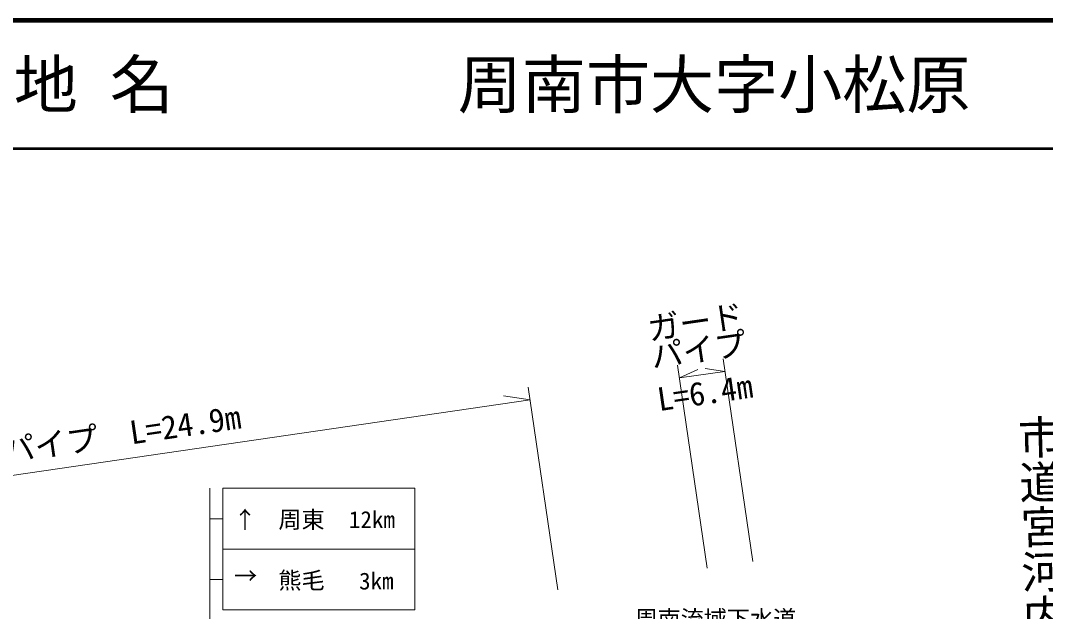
# Model space of a CAD drawing. Units: millimetres, scale not verified. Extents: x 40000 to 680000, y 20000 to 380000.
# Drawn here: x 370904 to 450886, y 333835 to 380000 of the extents above; entities that cross this region are included whole.
import ezdxf
from ezdxf.enums import TextEntityAlignment as Align

# ---------------------------------------------------------------- set-up
doc = ezdxf.new("R2010")
doc.units = ezdxf.units.MM
doc.header["$LTSCALE"] = 1000
for name, color, linetype, lineweight in [('M-BMK-HTXT', 7, 'Continuous', 13), ('M-STR-HTXT', 7, 'Continuous', 13), ('M-STR-STRC', 7, 'Continuous', 13), ('M-TTL', 2, 'Continuous', 140), ('M-TTL-LINE', 7, 'Continuous', 50)]:
    doc.layers.add(name, color=color, linetype=linetype, lineweight=lineweight)
doc.layers.add('M-TTL-TXT', color=7, linetype='Continuous')
doc.styles.add('@ＭＳ ゴシック', font='')
doc.styles.add('ＭＳ ゴシック', font='')
doc.styles.get('@ＭＳ ゴシック').set_extended_font_data('@MS Gothic')
doc.styles.get('ＭＳ ゴシック').set_extended_font_data('MS Gothic')

msp = doc.modelspace()

# ---------------------------------------------------------------- linework, layer by layer
at = {"layer": 'M-STR-HTXT'}
for p, q in [((428046, 337752), (425733, 353584)), ((424495, 337233), (422182, 353065)), ((422326, 352075), (423746, 352737)), ((425877, 352594), (424328, 352822)), ((422326, 352075), (425877, 352594)), ((412833, 335529), (410520, 351361)), ((340086, 340058), (410665, 350371)), ((410665, 350371), (408599, 350676))]:
    msp.add_line(p, q, dxfattribs=at)
at = {"layer": 'M-STR-STRC'}
for p, q in [((385681, 343460), (385681, 331960)), ((386681, 343460), (386681, 333960)), ((386681, 343460), (401681, 343460)), ((401681, 343460), (401681, 333960)), ((385681, 341085), (386681, 341085)), ((401681, 338710), (386681, 338710)), ((385681, 336335), (386681, 336335)), ((401681, 333960), (386681, 333960))]:
    msp.add_line(p, q, dxfattribs=at)
at = {"layer": 'M-TTL'}
msp.add_line((680000, 380000), (40000, 380000), dxfattribs=at)
at = {"layer": 'M-TTL-LINE'}
msp.add_line((40000, 370000), (680000, 370000), dxfattribs=at)

# ---------------------------------------------------------------- texts
at = {"layer": 'M-BMK-HTXT', "style": '@ＭＳ ゴシック'}
msp.add_text('市道宮河内和田線', height=2566, rotation=271.463, dxfattribs=at).set_placement((450404, 349221), align=Align.MIDDLE_LEFT)
at = {"layer": 'M-STR-HTXT', "style": 'ＭＳ ゴシック'}
for s, p in [('ガード', (423773, 354996)), ('パイプ', (424030, 352829)), ('ガードパイプ\u3000L=24.9m', (375303, 345710))]:
    msp.add_text(s, height=1833, rotation=8.313, dxfattribs=at).set_placement(p, align=Align.BOTTOM_CENTER)
msp.add_text('L=6.4m', height=1833, rotation=8.313, dxfattribs=at).set_placement((424174, 351840), align=Align.TOP_CENTER)
msp.add_text('周南流域下水道', height=1320, dxfattribs=at).set_placement((418823, 332209), align=Align.BOTTOM_LEFT)
at = {"layer": 'M-STR-STRC', "style": 'ＭＳ ゴシック'}
for s, p in [('↑', (387528, 339963)), ('周東', (391031, 339960)), ('12km', (396531, 339960)), ('→', (387580, 335569)), ('熊毛', (391031, 335210)), ('3km', (397324, 335161))]:
    msp.add_text(s, height=1320, dxfattribs=at).set_placement(p, align=Align.BOTTOM_LEFT)
at = {"layer": 'M-TTL-TXT', "style": 'ＭＳ ゴシック'}
for s, p in [('地 名', (370380, 375000)), ('周南市大字小松原', (405024, 375000))]:
    msp.add_text(s, height=3666, dxfattribs=at).set_placement(p, align=Align.MIDDLE_LEFT)

doc.saveas('drawing.dxf')
